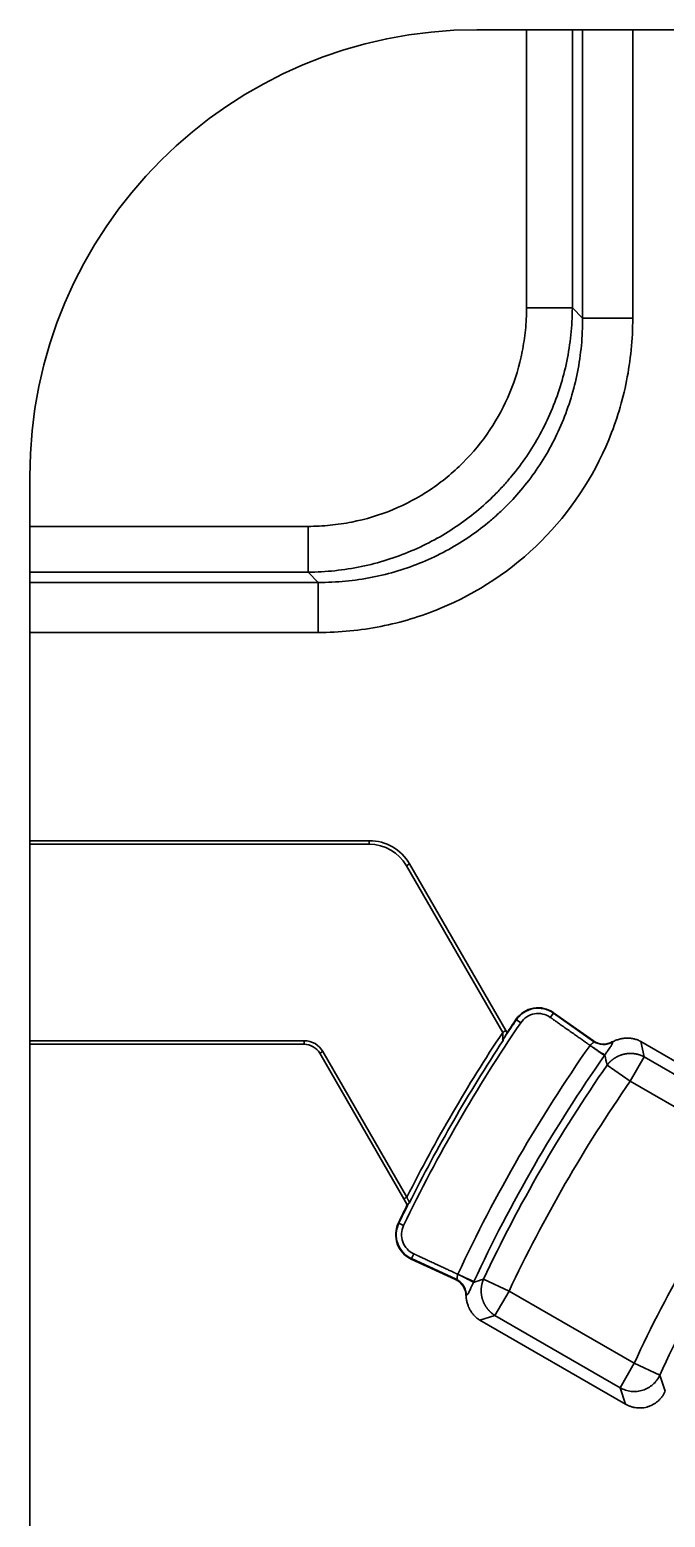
# Model space of a CAD drawing. Header units: millimetres. Extents: x -742 to 742, y -525 to 525.
# Drawn here: x -474.9 to -403.8, y 191.8 to 358.2 of the extents above; entities that cross this region are included whole.
import ezdxf

# ---------------------------------------------------------------- set-up
doc = ezdxf.new("R2010")
doc.units = ezdxf.units.MM
doc.layers.add('粗实线层', color=7, linetype='Continuous', lineweight=35)

msp = doc.modelspace()

# ---------------------------------------------------------------- linework, layer by layer
at = {"layer": '粗实线层'}
for p, q in [((-419.347, 358.193), (-424.916, 358.193)), ((-419.347, 358.193), (-414.226, 358.193)), ((-419.347, 358.193), (-419.347, 327.067)), ((-414.226, 358.193), (-413.081, 358.193)), ((-414.226, 327.067), (-414.226, 358.193)), ((-413.081, 358.193), (-413.081, 325.922)), ((-413.081, 358.193), (-407.468, 358.193)), ((-373.149, 358.193), (-407.468, 358.193)), ((-407.468, 325.922), (-407.468, 358.193)), ((-414.226, 327.067), (-413.081, 325.922)), ((-474.916, 308.193), (-474.916, 302.624)), ((-474.916, 297.503), (-474.916, 302.624)), ((-443.79, 302.624), (-474.916, 302.624)), ((-443.79, 302.624), (-443.79, 297.503)), ((-474.916, 296.358), (-474.916, 297.503)), ((-474.916, 297.503), (-443.79, 297.503)), ((-442.645, 296.358), (-474.916, 296.358)), ((-474.916, 290.744), (-474.916, 296.358)), ((-442.645, 296.358), (-443.79, 297.503)), ((-442.645, 296.358), (-442.645, 290.744)), ((-474.916, 290.744), (-442.645, 290.744)), ((-474.916, 290.744), (-474.916, 267.456)), ((-474.916, 267.06), (-474.916, 267.456)), ((-436.939, 267.456), (-474.916, 267.456)), ((-474.916, 245.071), (-474.916, 267.06)), ((-474.916, 267.06), (-436.939, 267.06)), ((-436.939, 267.456), (-436.939, 267.06)), ((-432.779, 264.658), (-432.435, 264.856)), ((-422.014, 246.012), (-432.779, 264.658)), ((-432.435, 264.856), (-421.67, 246.211)), ((-416.694, 247.69), (-416.353, 248.172)), ((-416.353, 248.172), (-416.322, 248.216)), ((-411.858, 244.993), (-416.353, 248.172)), ((-416.322, 248.216), (-411.869, 245.066)), ((-420.533, 247.456), (-420.489, 247.426)), ((-420.001, 247.093), (-420.489, 247.426)), ((-474.916, 244.674), (-474.916, 245.071)), ((-444.209, 245.071), (-474.916, 245.071)), ((-474.916, 244.674), (-444.209, 244.674)), ((-474.916, 244.674), (-474.916, 188.337)), ((-444.209, 245.071), (-444.209, 244.674)), ((-421.67, 246.211), (-421.533, 245.973)), ((-411.869, 245.066), (-411.858, 244.993)), ((-406.557, 244.984), (-406.177, 243.266)), ((-406.557, 244.984), (-390.289, 235.591)), ((-442.477, 243.674), (-442.133, 243.873)), ((-433.07, 227.381), (-442.477, 243.674)), ((-442.133, 243.873), (-432.726, 227.58)), ((-407.752, 240.537), (-406.177, 243.266)), ((-392.176, 235.183), (-406.177, 243.266)), ((-407.752, 240.537), (-410.34, 242.336)), ((-393.752, 232.454), (-407.752, 240.537)), ((-432.686, 226.717), (-433.07, 227.381)), ((-433.686, 224.674), (-433.638, 224.651)), ((-433.106, 224.395), (-433.638, 224.651)), ((-432.238, 220.648), (-432.216, 220.696)), ((-427.285, 218.366), (-432.238, 220.648)), ((-432.216, 220.696), (-431.969, 221.233)), ((-432.216, 220.696), (-427.216, 218.394)), ((-427.216, 218.394), (-427.285, 218.366)), ((-421.304, 217.065), (-424.156, 218.407)), ((-422.88, 214.336), (-421.304, 217.065)), ((-421.304, 217.065), (-407.304, 208.982)), ((-422.88, 214.336), (-424.557, 213.807)), ((-408.289, 204.414), (-424.557, 213.807)), ((-422.88, 214.336), (-408.879, 206.253)), ((-407.304, 208.982), (-408.879, 206.253)), ((-404.44, 207.667), (-407.304, 208.982)), ((-408.289, 204.414), (-408.879, 206.253))]:
    msp.add_line(p, q, dxfattribs=at)
for centre, radius, start, end in [((-424.916, 308.193), 50, 90, 180), ((-436.939, 262.256), 5.2, 30, 90), ((-436.939, 262.256), 4.803, 30, 90), ((-418.054, 245.767), 3, 54.728, 145.72028), ((-418.054, 245.767), 2.946, 54.728, 145.72028), ((-418.054, 245.767), 2.355, 54.728, 145.72028), ((-274.913, 148.196), 175.588, 145.72028, 154.28079), ((-274.913, 148.196), 176.179, 145.72028, 146.49258), ((-274.913, 148.196), 176.233, 145.72028, 146.30185), ((-444.209, 242.674), 2.397, 30, 90), ((-444.209, 242.674), 2, 30, 90), ((-274.913, 148.196), 176.655, 146.37781, 153.29667), ((-274.913, 148.196), 176.121, 146.61212, 153.45949), ((-274.912, 148.192), 167.77, 144.94347, 155.05572), ((-274.912, 148.192), 165.8, 144.94724, 155.05193), ((-274.912, 148.192), 164.936, 145.1948, 154.80465), ((-274.912, 148.192), 161.784, 145.1948, 154.80465), ((-274.912, 148.192), 145.681, 144.66215, 155.33717), ((-274.912, 148.192), 142.53, 144.66215, 155.33717), ((-274.913, 148.196), 176.233, 153.5415, 154.28079), ((-274.913, 148.196), 176.179, 153.49759, 154.28079), ((-430.983, 223.372), 3, 154.28079, 245.27308), ((-430.983, 223.372), 2.946, 154.28079, 245.27308), ((-430.983, 223.372), 2.355, 154.28079, 245.27308)]:
    msp.add_arc(centre, radius, start, end, dxfattribs=at)
for centre, major_axis, ratio, start_param, end_param in [((-410.744, 246.758), (0.308, -2.036), 0.971365, 5.5319804, 6.6584928), ((-428.188, 216.546), (1.917, 0.751), 0.9713639, 5.9076936, 7.034412)]:
    msp.add_ellipse(centre, major_axis=major_axis, ratio=ratio, start_param=start_param, end_param=end_param, dxfattribs=at)
for points, knots in [([(-414.226, 327.067), (-414.231, 326.054), (-414.287, 325.048), (-414.497, 323.058), (-414.65, 322.075), (-415.052, 320.138), (-415.3, 319.186), (-415.883, 317.32), (-416.219, 316.407), (-416.974, 314.628), (-417.392, 313.763), (-418.306, 312.084), (-418.801, 311.272), (-419.86, 309.707), (-420.424, 308.954), (-421.317, 307.873), (-421.622, 307.521), (-422.092, 307.005), (-422.25, 306.835), (-422.57, 306.5), (-422.732, 306.334), (-423.549, 305.517), (-424.237, 304.891), (-425.678, 303.7), (-426.431, 303.136), (-427.996, 302.077), (-428.808, 301.582), (-430.486, 300.669), (-431.352, 300.25), (-433.131, 299.496), (-434.044, 299.16), (-435.909, 298.576), (-436.862, 298.328), (-438.798, 297.927), (-439.782, 297.773), (-441.772, 297.563), (-442.778, 297.508), (-443.79, 297.503)], [0, 0, 0, 0, 2.900651, 2.900651, 5.8013021, 5.8013021, 8.7019531, 8.7019531, 11.6026042, 11.6026042, 14.5032552, 14.5032552, 17.4039063, 17.4039063, 20.3045573, 20.3045573, 21.7548828, 21.7548828, 22.4800456, 22.4800456, 23.2052084, 23.2052084, 26.1058594, 26.1058594, 29.0065104, 29.0065104, 31.9071615, 31.9071615, 34.8078125, 34.8078125, 37.7084636, 37.7084636, 40.6091146, 40.6091146, 43.5097657, 43.5097657, 46.4104167, 46.4104167, 46.4104167, 46.4104167]), ([(-443.79, 302.624), (-442.954, 302.628), (-441.303, 302.715), (-438.09, 303.192), (-434.265, 304.348), (-430.046, 306.604), (-425.118, 310.637), (-421.534, 316.013), (-419.915, 321.367), (-419.438, 324.579), (-419.352, 326.231), (-419.347, 327.067)], [0, 0, 0, 0, 2.4018548, 4.8037096, 9.6074191, 14.4111287, 19.2148382, 28.8222573, 33.6259669, 36.0278216, 38.4296764, 38.4296764, 38.4296764, 38.4296764]), ([(-414.226, 327.067), (-414.334, 327.067), (-414.772, 327.067), (-416.349, 327.067), (-418.108, 327.067), (-419.347, 327.067)], [0, 0, 0, 0, 1.2802501, 2.5605002, 5.1210003, 5.1210003, 5.1210003, 5.1210003]), ([(-442.645, 296.358), (-441.618, 296.352), (-440.599, 296.398), (-438.584, 296.59), (-437.589, 296.736), (-435.633, 297.123), (-434.672, 297.364), (-432.791, 297.936), (-431.872, 298.266), (-430.082, 299.011), (-429.212, 299.426), (-427.528, 300.331), (-426.714, 300.822), (-425.147, 301.875), (-424.394, 302.436), (-423.315, 303.325), (-422.964, 303.629), (-422.449, 304.096), (-422.28, 304.253), (-421.946, 304.572), (-421.781, 304.733), (-420.967, 305.547), (-420.343, 306.233), (-419.159, 307.672), (-418.598, 308.424), (-417.545, 309.991), (-417.054, 310.805), (-416.149, 312.489), (-415.735, 313.359), (-414.99, 315.148), (-414.659, 316.068), (-414.087, 317.948), (-413.846, 318.909), (-413.459, 320.865), (-413.313, 321.86), (-413.121, 323.875), (-413.075, 324.895), (-413.081, 325.922)], [0, 0, 0, 0, 2.9119703, 2.9119703, 5.8239406, 5.8239406, 8.7359109, 8.7359109, 11.6478811, 11.6478811, 14.5598514, 14.5598514, 17.4718217, 17.4718217, 20.383792, 20.383792, 21.8397771, 21.8397771, 22.5677697, 22.5677697, 23.2957623, 23.2957623, 26.2077326, 26.2077326, 29.1197029, 29.1197029, 32.0316731, 32.0316731, 34.9436434, 34.9436434, 37.8556137, 37.8556137, 40.767584, 40.767584, 43.6795543, 43.6795543, 46.5915246, 46.5915246, 46.5915246, 46.5915246]), ([(-407.468, 325.922), (-407.472, 324.728), (-407.593, 322.364), (-408.275, 317.751), (-410.604, 310.035), (-417.061, 300.333), (-426.761, 293.88), (-434.476, 291.551), (-439.088, 290.869), (-441.451, 290.749), (-442.645, 290.744)], [0, 0, 0, 0, 3.4570832, 6.9141664, 13.8283327, 27.6566654, 41.4849982, 48.3991645, 51.8562477, 55.3133309, 55.3133309, 55.3133309, 55.3133309]), ([(-422.014, 246.012), (-422.013, 246.007), (-422.012, 245.996), (-422.009, 245.974), (-422.005, 245.935), (-421.999, 245.855), (-421.996, 245.763), (-421.998, 245.67), (-422, 245.602), (-422.003, 245.545), (-422.007, 245.501), (-422.009, 245.469), (-422.012, 245.437), (-422.015, 245.396), (-422.019, 245.345), (-422.022, 245.289), (-422.022, 245.239), (-422.018, 245.203), (-422.013, 245.178), (-422.008, 245.161), (-422.001, 245.145), (-421.994, 245.135), (-421.987, 245.128), (-421.981, 245.123), (-421.976, 245.12), (-421.972, 245.118), (-421.969, 245.117), (-421.968, 245.117), (-421.968, 245.117)], [0, 0, 0, 0, 0.01431768, 0.02863536, 0.05727073, 0.11454146, 0.22908292, 0.28635365, 0.34362437, 0.4008951, 0.42953047, 0.45816583, 0.4868012, 0.51543656, 0.57270729, 0.62997802, 0.68724875, 0.74451948, 0.77315484, 0.80179021, 0.83042557, 0.85906094, 0.87337862, 0.8876963, 0.90201398, 0.90917282, 0.91275224, 0.91633167, 0.91633167, 0.91633167, 0.91633167]), ([(-421.67, 246.211), (-421.671, 246.211), (-421.672, 246.21), (-421.673, 246.209), (-421.676, 246.208), (-421.679, 246.206), (-421.684, 246.203), (-421.69, 246.199), (-421.698, 246.195), (-421.71, 246.188), (-421.727, 246.178), (-421.746, 246.167), (-421.767, 246.155), (-421.788, 246.143), (-421.809, 246.131), (-421.827, 246.121), (-421.841, 246.112), (-421.856, 246.104), (-421.875, 246.093), (-421.897, 246.08), (-421.92, 246.067), (-421.943, 246.053), (-421.963, 246.042), (-421.979, 246.033), (-421.99, 246.026), (-422, 246.02), (-422.008, 246.016), (-422.012, 246.014), (-422.014, 246.012)], [0, 0, 0, 0, 0.00155024, 0.00310049, 0.00620098, 0.01240196, 0.01860294, 0.02480392, 0.03720588, 0.04960784, 0.07441176, 0.09921567, 0.12401959, 0.14882351, 0.17362743, 0.19843135, 0.21083331, 0.22323527, 0.24803919, 0.2728431, 0.29764702, 0.32245094, 0.34725486, 0.35965682, 0.37205878, 0.38446074, 0.39066172, 0.3968627, 0.3968627, 0.3968627, 0.3968627]), ([(-421.968, 245.117), (-421.965, 245.13), (-421.961, 245.145), (-421.951, 245.174), (-421.945, 245.189), (-421.934, 245.218), (-421.927, 245.232), (-421.915, 245.26), (-421.908, 245.274), (-421.895, 245.301), (-421.889, 245.315), (-421.876, 245.342), (-421.869, 245.356), (-421.847, 245.398), (-421.831, 245.426), (-421.814, 245.455)], [0, 0, 0, 0, 0.0465986, 0.0465986, 0.0931972, 0.0931972, 0.13979581, 0.13979581, 0.18639441, 0.18639441, 0.23299301, 0.23299301, 0.27959161, 0.27959161, 0.37278882, 0.37278882, 0.37278882, 0.37278882]), ([(-421.814, 245.455), (-421.801, 245.478), (-421.788, 245.5), (-421.762, 245.545), (-421.749, 245.568), (-421.711, 245.635), (-421.687, 245.679), (-421.651, 245.744), (-421.64, 245.766), (-421.617, 245.808), (-421.606, 245.83), (-421.573, 245.892), (-421.553, 245.933), (-421.533, 245.973)], [0, 0, 0, 0, 0.0736835, 0.0736835, 0.14736701, 0.14736701, 0.29473401, 0.29473401, 0.36841752, 0.36841752, 0.44210102, 0.44210102, 0.58946803, 0.58946803, 0.58946803, 0.58946803]), ([(-411.858, 244.993), (-411.851, 244.984), (-411.839, 244.968), (-411.828, 244.937), (-411.839, 244.901), (-411.876, 244.859), (-411.934, 244.816), (-412.006, 244.769), (-412.084, 244.713), (-412.155, 244.655), (-412.209, 244.602), (-412.234, 244.572), (-412.246, 244.557)], [0, 0, 0, 0, 0.03956953, 0.07913906, 0.15827813, 0.23741719, 0.31655626, 0.39569532, 0.47483439, 0.55397345, 0.59354298, 0.63310224, 0.63310224, 0.63310224, 0.63310224]), ([(-409.724, 244.924), (-409.806, 244.877), (-409.891, 244.837), (-410.065, 244.769), (-410.334, 244.686), (-410.616, 244.658), (-411.178, 244.676), (-411.548, 244.787), (-411.858, 244.993)], [0, 0, 0, 0, 0.2798073, 0.2798073, 0.5596145, 1.1192291, 1.1192291, 2.2384582, 2.2384582, 2.2384582, 2.2384582]), ([(-410.585, 243.493), (-410.551, 243.545), (-410.483, 243.646), (-410.355, 243.834), (-410.211, 244.04), (-410.059, 244.253), (-409.931, 244.436), (-409.832, 244.589), (-409.762, 244.719), (-409.73, 244.812), (-409.721, 244.878), (-409.722, 244.909), (-409.724, 244.924)], [0, 0, 0, 0, 0.1054142, 0.2108284, 0.4216569, 0.6324853, 0.8433138, 1.0541422, 1.2649707, 1.4757991, 1.5812133, 1.6866276, 1.6866276, 1.6866276, 1.6866276]), ([(-409.717, 244.946), (-409.596, 245.013), (-409.472, 245.073), (-409.218, 245.175), (-409.088, 245.219), (-408.89, 245.272), (-408.823, 245.288), (-408.721, 245.309), (-408.687, 245.315), (-408.619, 245.327), (-408.585, 245.333), (-408.414, 245.357), (-408.277, 245.368), (-408.004, 245.374), (-407.867, 245.368), (-407.662, 245.347), (-407.594, 245.337), (-407.491, 245.32), (-407.457, 245.313), (-407.389, 245.299), (-407.356, 245.292), (-407.188, 245.252), (-407.058, 245.211), (-406.802, 245.111), (-406.678, 245.052), (-406.557, 244.984)], [0, 0, 0, 0, 0.412319, 0.412319, 0.824638, 0.824638, 1.0307975, 1.0307975, 1.1338773, 1.1338773, 1.236957, 1.236957, 1.6492761, 1.6492761, 2.0615951, 2.0615951, 2.2677546, 2.2677546, 2.3708343, 2.3708343, 2.4739141, 2.4739141, 2.8862331, 2.8862331, 3.2985521, 3.2985521, 3.2985521, 3.2985521]), ([(-412.246, 244.557), (-412.24, 244.552), (-412.227, 244.543), (-412.209, 244.53), (-412.191, 244.516), (-412.172, 244.503), (-412.154, 244.489), (-412.136, 244.476), (-412.118, 244.463), (-412.099, 244.449), (-412.081, 244.436), (-412.063, 244.423), (-412.045, 244.41), (-412.027, 244.396), (-412.009, 244.383), (-411.991, 244.37), (-411.973, 244.357), (-411.955, 244.344), (-411.937, 244.331), (-411.92, 244.319), (-411.902, 244.306), (-411.885, 244.293), (-411.867, 244.28), (-411.85, 244.268), (-411.832, 244.255), (-411.815, 244.243), (-411.798, 244.231), (-411.781, 244.218), (-411.764, 244.206), (-411.747, 244.194), (-411.731, 244.182), (-411.714, 244.17), (-411.682, 244.148), (-411.621, 244.105), (-411.516, 244.031), (-411.372, 243.93), (-411.258, 243.85), (-411.183, 243.798), (-411.154, 243.777), (-411.125, 243.757), (-411.097, 243.738), (-411.07, 243.719), (-411.043, 243.7), (-411.017, 243.682), (-410.992, 243.665), (-410.968, 243.648), (-410.944, 243.631), (-410.921, 243.615), (-410.899, 243.6), (-410.878, 243.585), (-410.858, 243.571), (-410.838, 243.557), (-410.82, 243.544), (-410.802, 243.531), (-410.785, 243.519), (-410.768, 243.508), (-410.753, 243.497), (-410.739, 243.487), (-410.725, 243.478), (-410.712, 243.469), (-410.7, 243.46), (-410.689, 243.452), (-410.679, 243.445), (-410.669, 243.438), (-410.661, 243.432), (-410.653, 243.426), (-410.646, 243.421), (-410.642, 243.418), (-410.64, 243.417)], [0, 0, 0, 0, 0.016071, 0.0321338, 0.0481869, 0.0642289, 0.0802581, 0.0962732, 0.1122727, 0.1282549, 0.1442185, 0.160162, 0.1760838, 0.1919826, 0.2078567, 0.2237048, 0.2395254, 0.255317, 0.2710782, 0.2868076, 0.3025037, 0.3181651, 0.3337904, 0.3493782, 0.3649272, 0.380436, 0.3959031, 0.4113274, 0.4267074, 0.4420419, 0.4573295, 0.472569, 0.4877591, 0.5443689, 0.6430775, 0.7847881, 0.969891, 1.0034995, 1.0371027, 1.0706911, 1.1042552, 1.1377855, 1.1712727, 1.2047073, 1.2380802, 1.2713821, 1.3046042, 1.3377374, 1.3707732, 1.4037027, 1.4365178, 1.46921, 1.5017715, 1.5341943, 1.5664708, 1.5985936, 1.6305556, 1.6623499, 1.6939696, 1.7254085, 1.7566603, 1.787719, 1.8185791, 1.849235, 1.8796817, 1.9099143, 1.9399281, 1.9697189, 1.9697189, 1.9697189, 1.9697189]), ([(-410.586, 243.494), (-410.604, 243.5), (-410.63, 243.511), (-410.698, 243.545), (-410.74, 243.568), (-410.84, 243.626), (-410.898, 243.661), (-411.029, 243.742), (-411.101, 243.788), (-411.258, 243.889), (-411.341, 243.944), (-411.516, 244.059), (-411.606, 244.12), (-411.79, 244.244), (-411.883, 244.308), (-412.067, 244.433), (-412.158, 244.496), (-412.246, 244.557)], [0, 0, 0, 0, 0.2466406, 0.2466406, 0.4932812, 0.4932812, 0.7399218, 0.7399218, 0.9865624, 0.9865624, 1.233203, 1.233203, 1.4798436, 1.4798436, 1.7264842, 1.7264842, 1.9731248, 1.9731248, 1.9731248, 1.9731248]), ([(-406.177, 243.266), (-406.185, 243.271), (-406.202, 243.28), (-406.228, 243.293), (-406.254, 243.307), (-406.28, 243.32), (-406.306, 243.333), (-406.332, 243.345), (-406.359, 243.357), (-406.385, 243.369), (-406.412, 243.381), (-406.438, 243.393), (-406.465, 243.404), (-406.492, 243.415), (-406.519, 243.426), (-406.546, 243.437), (-406.573, 243.447), (-406.6, 243.457), (-406.628, 243.467), (-406.655, 243.477), (-406.682, 243.486), (-406.71, 243.495), (-406.737, 243.504), (-406.765, 243.512), (-406.793, 243.521), (-406.821, 243.529), (-406.848, 243.537), (-406.876, 243.544), (-406.904, 243.552), (-406.932, 243.559), (-406.96, 243.566), (-406.989, 243.572), (-407.017, 243.579), (-407.045, 243.585), (-407.073, 243.59), (-407.102, 243.596), (-407.13, 243.601), (-407.159, 243.606), (-407.187, 243.611), (-407.216, 243.616), (-407.244, 243.62), (-407.273, 243.624), (-407.301, 243.628), (-407.33, 243.632), (-407.359, 243.635), (-407.387, 243.638), (-407.416, 243.641), (-407.445, 243.643), (-407.473, 243.645), (-407.502, 243.647), (-407.531, 243.649), (-407.56, 243.651), (-407.588, 243.652), (-407.617, 243.653), (-407.646, 243.654), (-407.675, 243.654), (-407.704, 243.655), (-407.732, 243.655), (-407.761, 243.654), (-407.79, 243.654), (-407.819, 243.653), (-407.848, 243.652), (-407.876, 243.651), (-407.905, 243.649), (-407.934, 243.647), (-407.963, 243.645), (-407.991, 243.643), (-408.02, 243.641), (-408.048, 243.638), (-408.077, 243.635), (-408.106, 243.631), (-408.134, 243.628), (-408.163, 243.624), (-408.191, 243.62), (-408.22, 243.616), (-408.248, 243.611), (-408.276, 243.606), (-408.305, 243.601), (-408.333, 243.596), (-408.361, 243.591), (-408.389, 243.585), (-408.417, 243.579), (-408.446, 243.573), (-408.474, 243.566), (-408.501, 243.559), (-408.529, 243.552), (-408.557, 243.545), (-408.585, 243.537), (-408.613, 243.53), (-408.64, 243.522), (-408.668, 243.514), (-408.695, 243.505), (-408.723, 243.496), (-408.75, 243.487), (-408.777, 243.478), (-408.805, 243.469), (-408.832, 243.459), (-408.859, 243.449), (-408.886, 243.439), (-408.912, 243.429), (-408.939, 243.418), (-408.966, 243.407), (-408.992, 243.396), (-409.019, 243.385), (-409.045, 243.373), (-409.071, 243.361), (-409.098, 243.349), (-409.124, 243.337), (-409.15, 243.325), (-409.175, 243.312), (-409.201, 243.299), (-409.227, 243.286), (-409.252, 243.272), (-409.278, 243.259), (-409.303, 243.245), (-409.328, 243.231), (-409.353, 243.217), (-409.378, 243.202), (-409.403, 243.187), (-409.428, 243.172), (-409.452, 243.157), (-409.476, 243.142), (-409.501, 243.126), (-409.525, 243.11), (-409.549, 243.094), (-409.573, 243.078), (-409.596, 243.062), (-409.62, 243.045), (-409.643, 243.028), (-409.667, 243.011), (-409.69, 242.994), (-409.713, 242.976), (-409.736, 242.958), (-409.758, 242.94), (-409.781, 242.922), (-409.803, 242.904), (-409.825, 242.885), (-409.847, 242.866), (-409.869, 242.848), (-409.891, 242.828), (-409.912, 242.809), (-409.934, 242.789), (-409.955, 242.77), (-409.976, 242.75), (-409.997, 242.73), (-410.018, 242.709), (-410.038, 242.689), (-410.058, 242.668), (-410.078, 242.647), (-410.098, 242.626), (-410.118, 242.605), (-410.138, 242.583), (-410.157, 242.562), (-410.176, 242.54), (-410.195, 242.518), (-410.214, 242.496), (-410.233, 242.473), (-410.251, 242.451), (-410.269, 242.428), (-410.287, 242.405), (-410.305, 242.382), (-410.323, 242.359), (-410.334, 242.344), (-410.34, 242.336)], [0, 0, 0, 0, 0.0293444, 0.0586725, 0.0879845, 0.1172806, 0.1465608, 0.1758253, 0.2050743, 0.234308, 0.2635263, 0.2927297, 0.3219181, 0.3510917, 0.3802508, 0.4093954, 0.4385258, 0.4676421, 0.4967444, 0.525833, 0.5549081, 0.5839697, 0.6130182, 0.6420536, 0.6710761, 0.700086, 0.7290834, 0.7580685, 0.7870415, 0.8160025, 0.8449519, 0.8738897, 0.9028162, 0.9317316, 0.960636, 0.9895297, 1.0184129, 1.0472858, 1.0761485, 1.1050014, 1.1338445, 1.1626781, 1.1915025, 1.2203177, 1.2491242, 1.2779219, 1.3067113, 1.3354924, 1.3642656, 1.393031, 1.4217888, 1.4505393, 1.4792827, 1.5080193, 1.5367491, 1.5654725, 1.5941898, 1.622901, 1.6516065, 1.6803065, 1.7090011, 1.7376907, 1.7663755, 1.7950557, 1.8237315, 1.8524032, 1.8810709, 1.909735, 1.9383957, 1.9670532, 1.9957077, 2.0243594, 2.0530087, 2.0816557, 2.1103008, 2.138944, 2.1675857, 2.196226, 2.2248653, 2.2535038, 2.2821417, 2.3107792, 2.3394166, 2.3680541, 2.3966919, 2.4253304, 2.4539697, 2.4826101, 2.5112518, 2.539895, 2.56854, 2.597187, 2.6258363, 2.6544881, 2.6831426, 2.7118, 2.7404607, 2.7691248, 2.7977926, 2.8264642, 2.85514, 2.8838202, 2.912505, 2.9411946, 2.9698893, 2.9985892, 3.0272947, 3.056006, 3.0847232, 3.1134466, 3.1421765, 3.170913, 3.1996564, 3.2284069, 3.2571647, 3.2859301, 3.3147033, 3.3434844, 3.3722738, 3.4010716, 3.429878, 3.4586933, 3.4875176, 3.5163512, 3.5451944, 3.5740472, 3.6029099, 3.6317828, 3.660666, 3.6895597, 3.7184641, 3.7473795, 3.776306, 3.8052438, 3.8341932, 3.8631543, 3.8921273, 3.9211124, 3.9501097, 3.9791196, 4.0081422, 4.0371776, 4.066226, 4.0952876, 4.1243627, 4.1534513, 4.1825537, 4.2116699, 4.2408003, 4.2699449, 4.299104, 4.3282777, 4.3574661, 4.3866694, 4.4158878, 4.4451214, 4.4743704, 4.5036349, 4.5329151, 4.5622112, 4.5915232, 4.6208513, 4.6501957, 4.6501957, 4.6501957, 4.6501957]), ([(-432.726, 227.58), (-432.73, 227.577), (-432.738, 227.573), (-432.754, 227.564), (-432.782, 227.548), (-432.82, 227.525), (-432.866, 227.499), (-432.925, 227.465), (-432.981, 227.433), (-433.033, 227.402), (-433.058, 227.388), (-433.07, 227.381)], [0, 0, 0, 0, 0.01240196, 0.02480392, 0.04960784, 0.09921567, 0.14882351, 0.19843135, 0.29764702, 0.34725486, 0.3968627, 0.3968627, 0.3968627, 0.3968627]), ([(-432.474, 226.893), (-432.474, 226.896), (-432.473, 226.903), (-432.472, 226.918), (-432.472, 226.943), (-432.475, 226.977), (-432.482, 227.018), (-432.497, 227.072), (-432.523, 227.14), (-432.565, 227.22), (-432.61, 227.301), (-432.647, 227.374), (-432.675, 227.434), (-432.695, 227.481), (-432.709, 227.521), (-432.718, 227.55), (-432.723, 227.567), (-432.725, 227.575), (-432.726, 227.58)], [0, 0, 0, 0, 0.01156516, 0.02313032, 0.04626065, 0.0925213, 0.13878195, 0.18504259, 0.27756389, 0.37008519, 0.46260649, 0.55512778, 0.60138843, 0.64764908, 0.69390973, 0.71704005, 0.72860522, 0.74017038, 0.74017038, 0.74017038, 0.74017038]), ([(-432.686, 226.717), (-432.678, 226.722), (-432.67, 226.727), (-432.654, 226.739), (-432.646, 226.745), (-432.633, 226.755), (-432.629, 226.758), (-432.62, 226.766), (-432.616, 226.769), (-432.606, 226.778), (-432.601, 226.783), (-432.591, 226.794), (-432.586, 226.8), (-432.58, 226.807)], [0, 0, 0, 0, 0.03497168, 0.03497168, 0.06994337, 0.06994337, 0.08742921, 0.08742921, 0.10491505, 0.10491505, 0.12240089, 0.12240089, 0.13988673, 0.13988673, 0.13988673, 0.13988673]), ([(-432.581, 226.814), (-432.566, 226.827), (-432.55, 226.841), (-432.515, 226.869), (-432.495, 226.882), (-432.474, 226.893)], [0, 0, 0, 0, 0.06662939, 0.06662939, 0.13325878, 0.13325878, 0.13325878, 0.13325878]), ([(-427.032, 218.947), (-427.039, 218.929), (-427.052, 218.893), (-427.072, 218.82), (-427.088, 218.73), (-427.097, 218.635), (-427.102, 218.549), (-427.11, 218.477), (-427.128, 218.423), (-427.153, 218.396), (-427.185, 218.39), (-427.205, 218.392), (-427.216, 218.394)], [0, 0, 0, 0, 0.03948205, 0.07896384, 0.15792743, 0.23689101, 0.3158546, 0.39481818, 0.47378176, 0.55274535, 0.59222714, 0.63170893, 0.63170893, 0.63170893, 0.63170893]), ([(-426.089, 216.592), (-426.09, 216.685), (-426.098, 216.778), (-426.126, 216.963), (-426.146, 217.054), (-426.199, 217.233), (-426.232, 217.321), (-426.308, 217.492), (-426.352, 217.574), (-426.451, 217.733), (-426.506, 217.808), (-426.625, 217.951), (-426.69, 218.019), (-426.827, 218.144), (-426.9, 218.201), (-427.053, 218.306), (-427.133, 218.353), (-427.216, 218.394)], [0, 0, 0, 0, 0.2792299, 0.2792299, 0.5584599, 0.5584599, 0.8376898, 0.8376898, 1.1169197, 1.1169197, 1.3961496, 1.3961496, 1.6753796, 1.6753796, 1.9546095, 1.9546095, 2.2338394, 2.2338394, 2.2338394, 2.2338394]), ([(-425.241, 218.126), (-425.242, 218.127), (-425.245, 218.128), (-425.249, 218.13), (-425.253, 218.132), (-425.257, 218.134), (-425.261, 218.136), (-425.266, 218.138), (-425.271, 218.14), (-425.276, 218.143), (-425.282, 218.145), (-425.287, 218.148), (-425.293, 218.151), (-425.299, 218.153), (-425.306, 218.156), (-425.312, 218.16), (-425.319, 218.163), (-425.326, 218.166), (-425.334, 218.17), (-425.341, 218.173), (-425.349, 218.177), (-425.358, 218.181), (-425.366, 218.184), (-425.375, 218.189), (-425.383, 218.193), (-425.393, 218.197), (-425.402, 218.201), (-425.412, 218.206), (-425.422, 218.21), (-425.432, 218.215), (-425.442, 218.22), (-425.453, 218.225), (-425.464, 218.23), (-425.475, 218.235), (-425.486, 218.241), (-425.498, 218.246), (-425.51, 218.251), (-425.522, 218.257), (-425.534, 218.263), (-425.547, 218.269), (-425.56, 218.275), (-425.573, 218.281), (-425.586, 218.287), (-425.6, 218.293), (-425.614, 218.3), (-425.628, 218.306), (-425.642, 218.313), (-425.657, 218.32), (-425.671, 218.327), (-425.686, 218.333), (-425.701, 218.34), (-425.717, 218.348), (-425.732, 218.355), (-425.748, 218.362), (-425.764, 218.37), (-425.78, 218.377), (-425.796, 218.385), (-425.813, 218.392), (-425.83, 218.4), (-425.854, 218.411), (-425.9, 218.433), (-425.968, 218.465), (-426.041, 218.499), (-426.113, 218.533), (-426.183, 218.565), (-426.259, 218.601), (-426.328, 218.633), (-426.384, 218.658), (-426.428, 218.678), (-426.463, 218.694), (-426.498, 218.71), (-426.534, 218.726), (-426.571, 218.743), (-426.608, 218.759), (-426.645, 218.776), (-426.683, 218.793), (-426.721, 218.81), (-426.759, 218.827), (-426.797, 218.844), (-426.836, 218.861), (-426.875, 218.878), (-426.914, 218.896), (-426.953, 218.913), (-426.993, 218.93), (-427.019, 218.942), (-427.032, 218.947)], [0, 0, 0, 0, 0.0154368, 0.0309342, 0.0464917, 0.0621087, 0.0777846, 0.0935187, 0.1093104, 0.125159, 0.1410637, 0.1570239, 0.1730389, 0.1891079, 0.2052301, 0.2214046, 0.2376308, 0.2539078, 0.2702347, 0.2866106, 0.3030348, 0.3195061, 0.3360239, 0.352587, 0.3691946, 0.3858456, 0.4025391, 0.4192741, 0.4360495, 0.4528643, 0.4697174, 0.4866078, 0.5035343, 0.5204959, 0.5374914, 0.5545198, 0.5715798, 0.5886703, 0.6057901, 0.622938, 0.6401129, 0.6573135, 0.6745385, 0.6917869, 0.7090572, 0.7263483, 0.7436589, 0.7609878, 0.7783335, 0.7956949, 0.8130707, 0.8304596, 0.8478602, 0.8652712, 0.8826913, 0.9001193, 0.9175537, 0.9349933, 0.9524366, 0.9698825, 1.0096327, 1.0924751, 1.1685909, 1.216184, 1.2896416, 1.3556737, 1.4143284, 1.4656816, 1.494271, 1.5230407, 1.5519822, 1.5810868, 1.6103455, 1.6397491, 1.6692884, 1.6989539, 1.728736, 1.7586248, 1.7886107, 1.8186835, 1.8488333, 1.8790499, 1.9093233, 1.9396432, 1.9699995, 1.9699995, 1.9699995, 1.9699995]), ([(-425.281, 218.04), (-425.285, 218.043), (-425.294, 218.05), (-425.318, 218.065), (-425.373, 218.099), (-425.486, 218.162), (-425.667, 218.259), (-425.965, 218.413), (-426.326, 218.595), (-426.674, 218.769), (-426.852, 218.858), (-426.955, 218.909), (-427.006, 218.934), (-427.032, 218.947)], [0, 0, 0, 0, 0.0616594, 0.1233189, 0.2466377, 0.4932755, 0.7399132, 0.986551, 1.4798264, 1.7264642, 1.849783, 1.9114425, 1.9731019, 1.9731019, 1.9731019, 1.9731019]), ([(-426.089, 216.592), (-426.075, 216.596), (-426.048, 216.608), (-425.995, 216.644), (-425.931, 216.714), (-425.854, 216.837), (-425.77, 216.999), (-425.676, 217.2), (-425.567, 217.44), (-425.46, 217.672), (-425.362, 217.876), (-425.309, 217.984), (-425.281, 218.04)], [0, 0, 0, 0, 0.1049677, 0.2099353, 0.4198706, 0.629806, 0.8397413, 1.0496766, 1.2596119, 1.4695472, 1.5745149, 1.6794825, 1.6794825, 1.6794825, 1.6794825]), ([(-424.156, 218.407), (-424.159, 218.398), (-424.166, 218.382), (-424.177, 218.357), (-424.187, 218.332), (-424.197, 218.307), (-424.207, 218.282), (-424.217, 218.257), (-424.226, 218.232), (-424.235, 218.207), (-424.244, 218.182), (-424.253, 218.157), (-424.261, 218.132), (-424.269, 218.106), (-424.277, 218.081), (-424.285, 218.056), (-424.293, 218.03), (-424.3, 218.005), (-424.307, 217.98), (-424.314, 217.954), (-424.321, 217.929), (-424.327, 217.903), (-424.334, 217.878), (-424.34, 217.852), (-424.345, 217.827), (-424.351, 217.801), (-424.356, 217.776), (-424.362, 217.75), (-424.367, 217.725), (-424.371, 217.699), (-424.376, 217.674), (-424.38, 217.648), (-424.384, 217.623), (-424.388, 217.597), (-424.392, 217.572), (-424.396, 217.546), (-424.399, 217.521), (-424.402, 217.495), (-424.405, 217.47), (-424.408, 217.444), (-424.41, 217.419), (-424.412, 217.393), (-424.414, 217.368), (-424.416, 217.343), (-424.418, 217.317), (-424.419, 217.292), (-424.421, 217.267), (-424.422, 217.241), (-424.423, 217.216), (-424.423, 217.191), (-424.424, 217.166), (-424.424, 217.14), (-424.424, 217.115), (-424.424, 217.09), (-424.424, 217.057), (-424.423, 217.017), (-424.421, 216.969), (-424.418, 216.921), (-424.415, 216.873), (-424.411, 216.825), (-424.407, 216.777), (-424.401, 216.729), (-424.395, 216.681), (-424.388, 216.633), (-424.381, 216.585), (-424.373, 216.538), (-424.364, 216.49), (-424.354, 216.442), (-424.344, 216.395), (-424.333, 216.348), (-424.321, 216.301), (-424.309, 216.254), (-424.296, 216.207), (-424.282, 216.16), (-424.267, 216.113), (-424.252, 216.067), (-424.236, 216.021), (-424.22, 215.975), (-424.202, 215.929), (-424.184, 215.883), (-424.166, 215.838), (-424.146, 215.793), (-424.126, 215.748), (-424.105, 215.704), (-424.084, 215.659), (-424.061, 215.615), (-424.039, 215.571), (-424.015, 215.528), (-423.991, 215.485), (-423.966, 215.442), (-423.94, 215.4), (-423.914, 215.357), (-423.887, 215.316), (-423.859, 215.274), (-423.831, 215.233), (-423.802, 215.193), (-423.773, 215.152), (-423.742, 215.113), (-423.712, 215.073), (-423.68, 215.034), (-423.648, 214.996), (-423.615, 214.958), (-423.582, 214.92), (-423.548, 214.883), (-423.513, 214.846), (-423.478, 214.81), (-423.442, 214.775), (-423.405, 214.74), (-423.368, 214.705), (-423.331, 214.671), (-423.293, 214.637), (-423.254, 214.605), (-423.214, 214.572), (-423.174, 214.541), (-423.134, 214.509), (-423.093, 214.479), (-423.051, 214.449), (-423.009, 214.42), (-422.967, 214.391), (-422.924, 214.363), (-422.894, 214.345), (-422.88, 214.336)], [0, 0, 0, 0, 0.0271836, 0.0543225, 0.0814168, 0.1084666, 0.1354719, 0.1624329, 0.1893497, 0.2162225, 0.2430512, 0.2698361, 0.2965773, 0.3232748, 0.3499288, 0.3765395, 0.4031069, 0.4296312, 0.4561124, 0.4825508, 0.5089465, 0.5352995, 0.5616101, 0.5878783, 0.6141043, 0.6402882, 0.6664302, 0.6925304, 0.7185889, 0.7446059, 0.7705816, 0.796516, 0.8224093, 0.8482618, 0.8740734, 0.8998444, 0.9255749, 0.9512651, 0.9769152, 1.0025252, 1.0280953, 1.0536257, 1.0791166, 1.1045681, 1.1299803, 1.1553535, 1.1806877, 1.2059832, 1.2312401, 1.2564586, 1.2816388, 1.3067809, 1.3318851, 1.3569516, 1.3819804, 1.429922, 1.4778856, 1.5258724, 1.5738835, 1.6219203, 1.6699838, 1.7180753, 1.7661961, 1.8143474, 1.8625303, 1.9107462, 1.9589963, 2.0072819, 2.0556041, 2.1039643, 2.1523637, 2.2008035, 2.2492851, 2.2978097, 2.3463786, 2.394993, 2.4436542, 2.4923634, 2.541122, 2.5899311, 2.6387921, 2.6877062, 2.7366746, 2.7856986, 2.8347794, 2.8839183, 2.9331165, 2.9823753, 3.0316957, 3.0810792, 3.1305268, 3.1800397, 3.2296192, 3.2792665, 3.3289826, 3.3787688, 3.4286262, 3.4785559, 3.5285591, 3.5786369, 3.6287903, 3.6790206, 3.7293286, 3.7797156, 3.8301825, 3.8807303, 3.9313602, 3.982073, 4.0328698, 4.0837515, 4.134719, 4.1857733, 4.2369154, 4.288146, 4.339466, 4.3908763, 4.4423778, 4.4939711, 4.5456572, 4.5974367, 4.6493104, 4.6493104, 4.6493104, 4.6493104]), ([(-424.557, 213.807), (-424.677, 213.877), (-424.79, 213.955), (-425.004, 214.126), (-425.104, 214.218), (-425.247, 214.368), (-425.292, 214.42), (-425.381, 214.526), (-425.423, 214.581), (-425.545, 214.748), (-425.618, 214.863), (-425.717, 215.044), (-425.748, 215.105), (-425.793, 215.198), (-425.807, 215.229), (-425.834, 215.293), (-425.848, 215.324), (-425.912, 215.485), (-425.956, 215.616), (-426.026, 215.88), (-426.053, 216.014), (-426.082, 216.218), (-426.09, 216.286), (-426.098, 216.39), (-426.1, 216.424), (-426.103, 216.494), (-426.104, 216.528), (-426.105, 216.563)], [0, 0, 0, 0, 0.4124119, 0.4124119, 0.8248238, 0.8248238, 1.0310298, 1.0310298, 1.2372357, 1.2372357, 1.6496476, 1.6496476, 1.8558536, 1.8558536, 1.9589566, 1.9589566, 2.0620595, 2.0620595, 2.4744714, 2.4744714, 2.8868833, 2.8868833, 3.0930893, 3.0930893, 3.1961923, 3.1961923, 3.2992953, 3.2992953, 3.2992953, 3.2992953]), ([(-408.879, 206.253), (-408.69, 206.144), (-408.49, 206.054), (-408.074, 205.918), (-407.859, 205.872), (-407.425, 205.825), (-407.205, 205.825), (-406.77, 205.868), (-406.555, 205.913), (-406.139, 206.046), (-405.938, 206.134), (-405.558, 206.349), (-405.379, 206.477), (-405.052, 206.767), (-404.903, 206.928), (-404.643, 207.279), (-404.531, 207.468), (-404.44, 207.667)], [0, 0, 0, 0, 0.6551686, 0.6551686, 1.3103372, 1.3103372, 1.9655058, 1.9655058, 2.6206745, 2.6206745, 3.2758431, 3.2758431, 3.9310117, 3.9310117, 4.5861803, 4.5861803, 5.2413489, 5.2413489, 5.2413489, 5.2413489]), ([(-406.398, 167.729), (-406.14, 169.465), (-405.556, 172.918), (-404.48, 178.046), (-403.204, 183.122), (-401.728, 188.146), (-400.611, 191.461), (-399.871, 193.522), (-399.721, 193.934), (-399.416, 194.756), (-399.262, 195.167), (-398.792, 196.396), (-398.472, 197.212), (-397.486, 199.649), (-396.108, 202.871), (-394.602, 206.037), (-393.818, 207.606)], [0, 0, 0, 0, 5.2485174, 10.4970348, 15.7455522, 20.9940696, 26.242587, 26.242587, 27.5547163, 27.5547163, 28.8668456, 28.8668456, 31.4911043, 31.4911043, 36.7396217, 41.9881391, 41.9881391, 41.9881391, 41.9881391]), ([(-404.44, 207.667), (-404.427, 207.629), (-404.402, 207.554), (-404.353, 207.403), (-404.265, 207.14), (-404.14, 206.763), (-403.988, 206.31), (-403.887, 206.008), (-403.836, 205.857)], [0, 0, 0, 0, 0.1192687, 0.2385374, 0.4770749, 0.9541498, 1.4312247, 1.9082996, 1.9082996, 1.9082996, 1.9082996]), ([(-403.836, 205.857), (-403.884, 205.757), (-403.936, 205.659), (-404.047, 205.47), (-404.107, 205.378), (-404.235, 205.2), (-404.303, 205.114), (-404.412, 204.99), (-404.45, 204.949), (-404.527, 204.87), (-404.567, 204.831), (-404.688, 204.719), (-404.773, 204.65), (-404.948, 204.52), (-405.039, 204.46), (-405.229, 204.35), (-405.326, 204.3), (-405.479, 204.232), (-405.53, 204.211), (-405.633, 204.171), (-405.685, 204.153), (-405.841, 204.102), (-406.053, 204.045), (-406.27, 204.011), (-406.408, 203.997), (-406.436, 203.994), (-406.491, 203.99), (-406.574, 203.985), (-406.657, 203.984), (-406.821, 203.985), (-406.931, 203.991), (-407.148, 204.016), (-407.257, 204.034), (-407.392, 204.064), (-407.419, 204.07), (-407.472, 204.084), (-407.499, 204.091), (-407.579, 204.113), (-407.632, 204.129), (-407.789, 204.181), (-407.892, 204.221), (-408.093, 204.31), (-408.192, 204.36), (-408.289, 204.414)], [0, 0, 0, 0, 0.3300569, 0.3300569, 0.6601138, 0.6601138, 0.9901707, 0.9901707, 1.1551991, 1.1551991, 1.3202275, 1.3202275, 1.6502844, 1.6502844, 1.9803413, 1.9803413, 2.3103982, 2.3103982, 2.4754266, 2.4754266, 2.6404551, 2.6404551, 2.970512, 3.3005689, 3.3005689, 3.3830831, 3.3830831, 3.4655973, 3.6306257, 3.6306257, 3.9606826, 3.9606826, 4.2907395, 4.2907395, 4.3732537, 4.3732537, 4.455768, 4.455768, 4.6207964, 4.6207964, 4.9508533, 4.9508533, 5.2809102, 5.2809102, 5.2809102, 5.2809102])]:
    msp.add_open_spline(points, degree=3, knots=knots, dxfattribs=at)
for points, degree in [([(-407.468, 325.922), (-408.147, 325.922), (-409.469, 325.922), (-411.187, 325.922), (-412.483, 325.922), (-412.963, 325.922), (-413.081, 325.922)], 3), ([(-412.246, 244.557), (-412.986, 245.081), (-415.954, 247.166), (-416.694, 247.69)], 2), ([(-409.724, 244.924), (-409.727, 244.941), (-409.73, 244.957), (-409.733, 244.974)], 3), ([(-410.586, 243.494), (-410.604, 243.468), (-410.622, 243.442), (-410.64, 243.417)], 3), ([(-410.34, 242.336), (-410.423, 242.721), (-410.505, 243.107), (-410.586, 243.494)], 3), ([(-431.969, 221.233), (-431.145, 220.854), (-427.856, 219.327), (-427.032, 218.947)], 2), ([(-425.282, 218.04), (-424.906, 218.164), (-424.531, 218.286), (-424.156, 218.407)], 3), ([(-425.241, 218.126), (-425.255, 218.098), (-425.268, 218.069), (-425.282, 218.04)], 3), ([(-426.137, 216.562), (-426.121, 216.572), (-426.105, 216.582), (-426.089, 216.592)], 3)]:
    msp.add_open_spline(points, degree=degree, dxfattribs=at)

doc.saveas('drawing.dxf')
